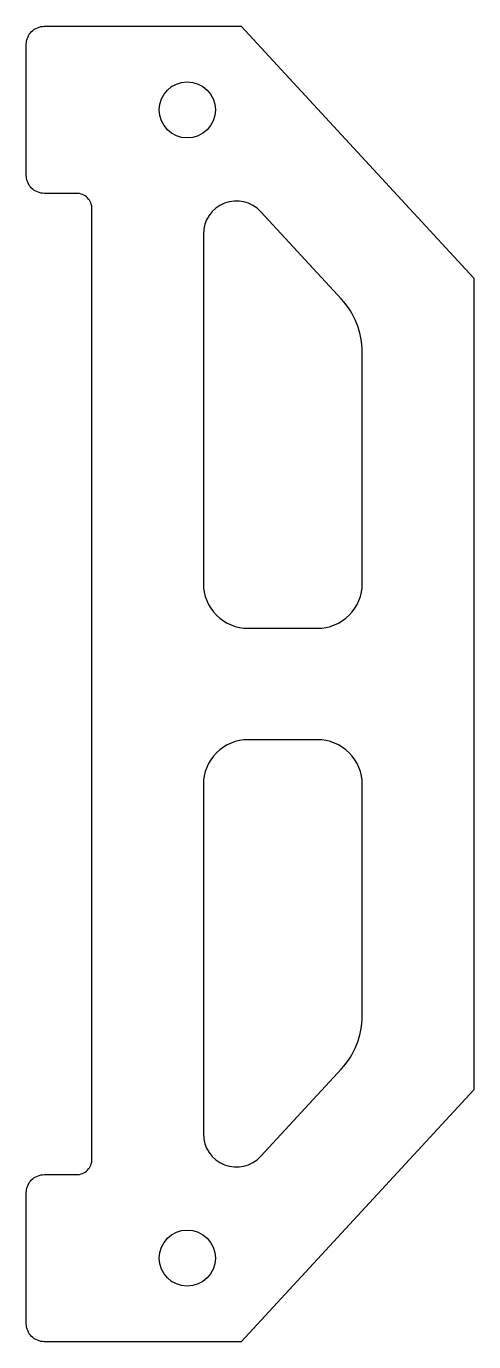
# Model space of a CAD drawing. Header units: millimetres. Extents: x -26 to 26, y -75 to 75.
import ezdxf

# ---------------------------------------------------------------- set-up
doc = ezdxf.new("R2010")
doc.units = ezdxf.units.MM
doc.layers.get('0').update_dxf_attribs({"linetype": 'CONTINUOUS'})

msp = doc.modelspace()

# ---------------------------------------------------------------- linework, layer by layer
for points in [[(-25.51, -57.99, -0.414214), (-23.47, -55.95), (-19.78, -55.95, 0.414214), (-18.02, -54.19), (-18.02, 54.19, 0.414214), (-19.78, 55.95), (-23.47, 55.95, -0.414214), (-25.51, 57.99), (-25.51, 72.96, -0.414214), (-23.47, 75), (-1, 75), (25.51, 46.27), (25.51, -46.27), (-1, -75), (-23.47, -75, -0.414214), (-25.51, -72.96)], [(-0.18, 6.35), (7.67, 6.35, 0.414214), (12.81, 11.49), (12.81, 37.79, 0.188517), (10.43, 43.89), (1.23, 53.86, 0.682769), (-5.32, 51.3), (-5.32, 11.49, 0.414214)], [(7.67, -6.35), (-0.18, -6.35, 0.414214), (-5.32, -11.49), (-5.32, -51.3, 0.682769), (1.23, -53.86), (10.43, -43.89, 0.188517), (12.81, -37.79), (12.81, -11.49, 0.414214)]]:
    msp.add_lwpolyline(points, format="xyb", close=True)
for centre in [(-7.15, 65.47), (-7.15, -65.47)]:
    msp.add_circle(centre, 3.2)

doc.saveas('drawing.dxf')
